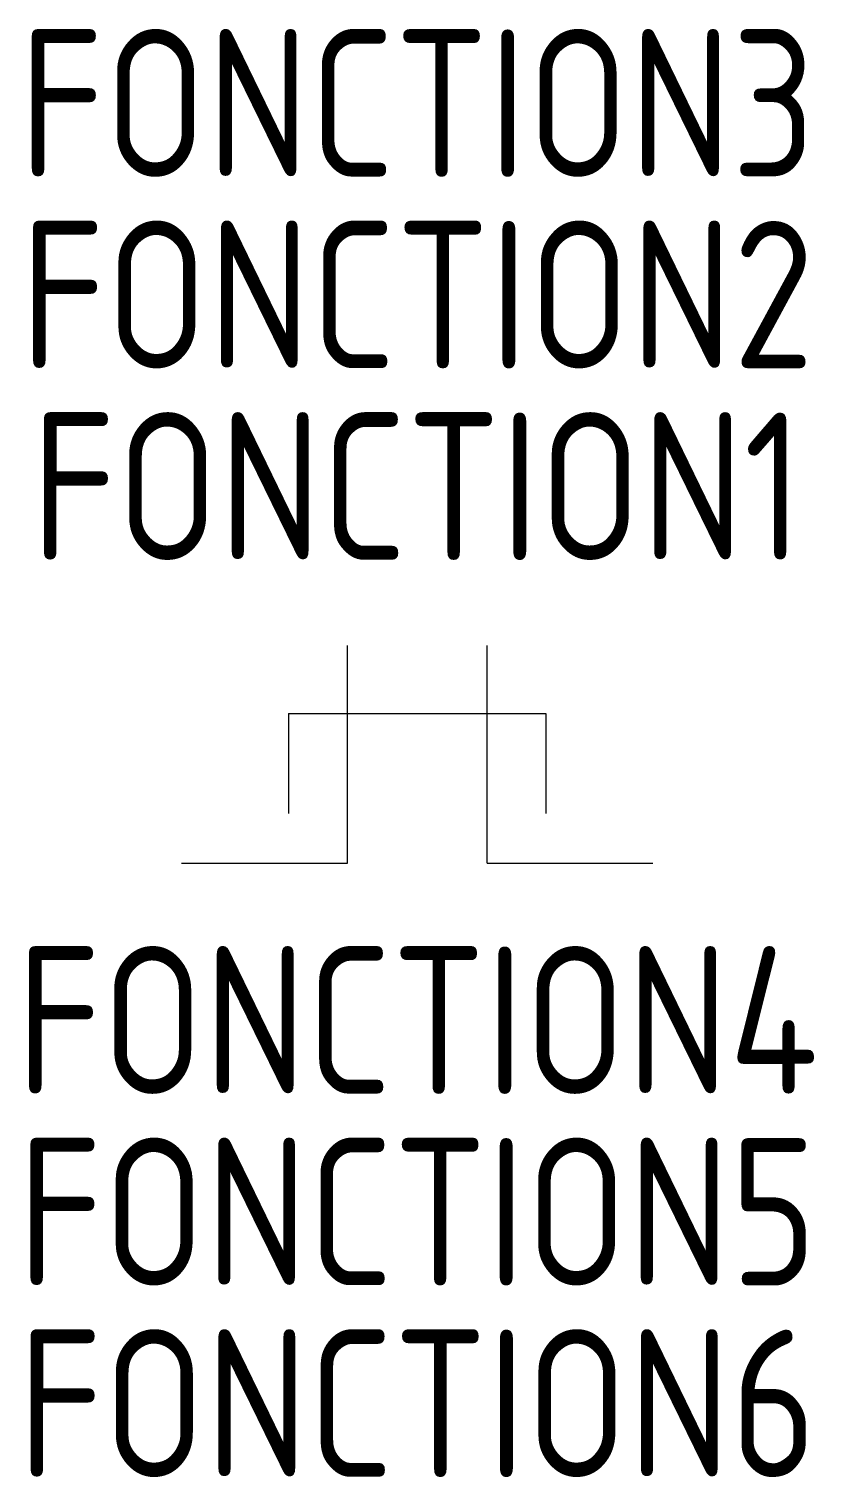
# Model space of a CAD drawing. Extents: x -1587.2 to -1573.9, y -890 to -865.4.
import ezdxf
from ezdxf.enums import TextEntityAlignment as Align

# ---------------------------------------------------------------- set-up
doc = ezdxf.new("R2010")
doc.units = 0
for name, color, linetype in [('SYMB_FIL', 3, 'CONTINUOUS'), ('SYMB_FIL_FIN', 1, 'CONTINUOUS'), ('SYMB_TXT_NOM', 3, 'CONTINUOUS')]:
    doc.layers.add(name, color=color, linetype=linetype)
doc.styles.add('NET2_5', font='isocp.shx', dxfattribs={"width": 0.9, "height": 2.5})

msp = doc.modelspace()

# ---------------------------------------------------------------- linework, layer by layer
at = {"layer": 'SYMB_FIL'}
for p, q in [((-1581.819, -879.593), (-1581.819, -875.897)), ((-1579.449, -879.593), (-1579.449, -875.897)), ((-1582.819, -877.049), (-1578.449, -877.049)), ((-1582.819, -877.049), (-1582.819, -878.745)), ((-1578.449, -877.049), (-1578.449, -878.745))]:
    msp.add_line(p, q, dxfattribs=at)
at = {"layer": 'SYMB_FIL_FIN'}
for p, q in [((-1584.634, -879.593), (-1581.819, -879.593)), ((-1579.449, -879.593), (-1576.634, -879.593))]:
    msp.add_line(p, q, dxfattribs=at)

# ---------------------------------------------------------------- texts
at = {"layer": 'SYMB_TXT_NOM', "style": 'NET2_5', "width": 0.9, "flags": 8}
for tag, p in [('FONCTION3', (-1580.634, -867.947)), ('FONCTION2', (-1580.634, -871.197)), ('FONCTION1', (-1580.634, -874.447)), ('FONCTION4', (-1580.634, -883.504)), ('FONCTION5', (-1580.634, -886.754)), ('FONCTION6', (-1580.634, -890.004))]:
    msp.add_attdef(tag, text='', height=2.5, dxfattribs=at).set_placement(p, align=Align.CENTER)

doc.saveas('drawing.dxf')
